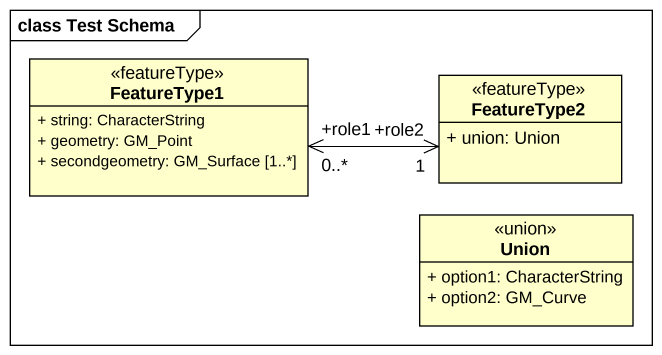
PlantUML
@startuml
mainframe class Test Schema
hide circle
hide empty members
skinparam classAttributeIconSize 0
class FeatureType1 <<featureType>> {
  + string: CharacterString
  + geometry: GM_Point
  + secondgeometry: GM_Surface [1..*]
}
class FeatureType2 <<featureType>> {
  + union: Union
}
class Union <<union>> {
  + option1: CharacterString
  + option2: GM_Curve
}
FeatureType1 "+role1\n0..*" <-right-> "+role2\n1" FeatureType2
@enduml
